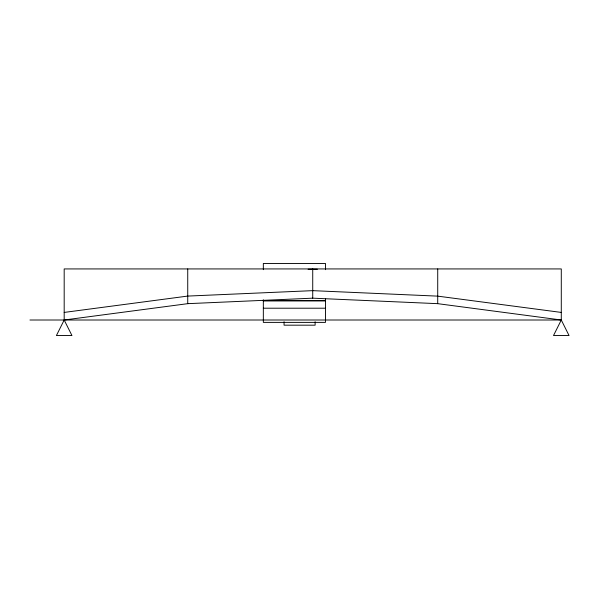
<?xml version="1.0" encoding="UTF-8"?>
<svg xmlns="http://www.w3.org/2000/svg" width="599" height="599" viewBox="0 0 599 599"><rect width="100%" height="100%" fill="white"/><g stroke="black" fill="none" stroke-linecap="round" stroke-linejoin="round"><path stroke-width="0.9" d="M437.719 303.663L312.73 298.175L187.742 303.663L64.183 320.008L71.947 335.545L56.411 335.545L64.183 320.008L64.183 268.929L561.285 268.929L561.285 320.008L553.513 335.545L569.05 335.545L561.285 320.008L437.719 303.663L437.727 268.929M64.183 312.423L187.734 296.078L312.73 290.65L437.727 296.138L561.285 312.423M308.081 269.243L317.388 269.243M263.335 300.623L325.474 300.623M263.335 300.885L325.474 300.885M263.335 308.208L325.474 308.208M29.95 320.008L561.285 320.008M187.742 303.663L187.734 268.929M325.474 269.67L325.474 263.455L263.335 263.455L263.335 269.67M325.474 298.766L325.474 322.389L263.335 322.389L263.335 299.829M315.126 321.73L315.126 325.175L284.061 325.175L284.061 321.73M312.73 268.929L312.73 298.175"/></g></svg>
